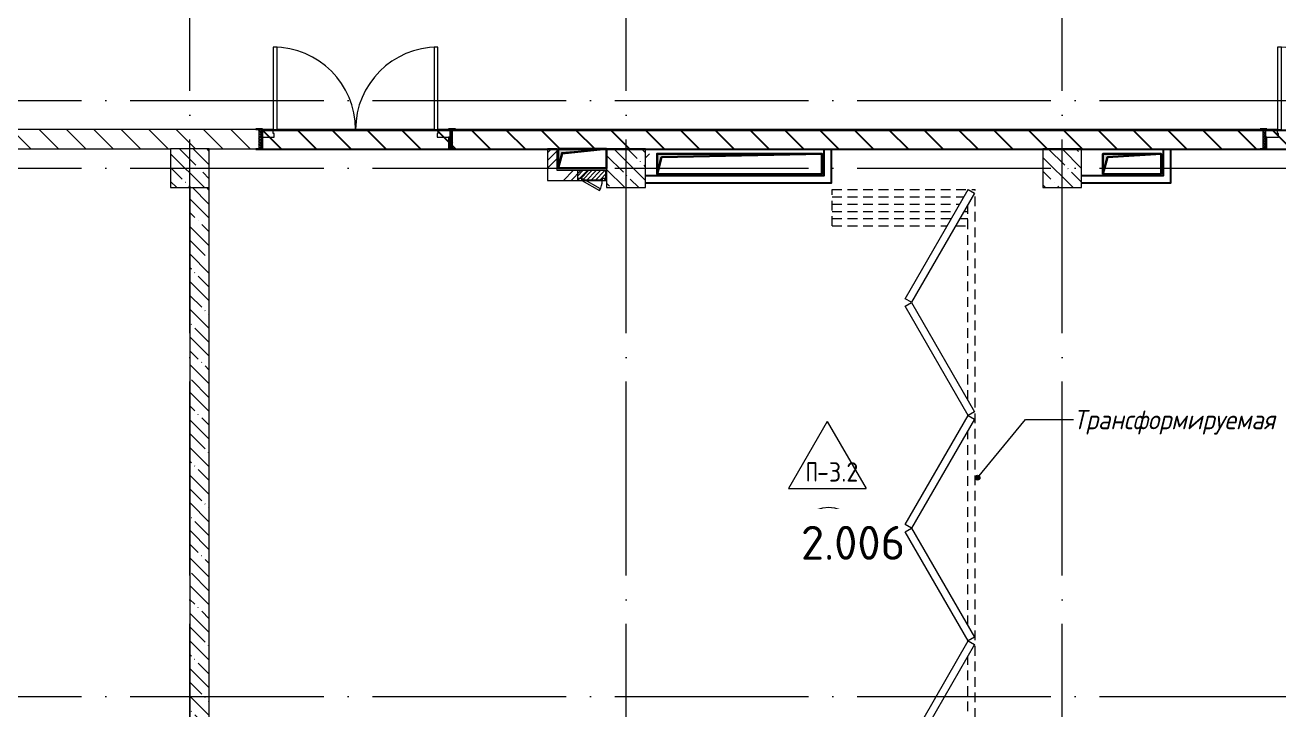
# Model space of a CAD drawing. Header units: millimetres. Extents: x -68946 to 288321, y -402657 to 324925.
# Drawn here: x 52249 to 65184, y -76910 to -69842 of the extents above; entities that cross this region are included whole.
import ezdxf

# ---------------------------------------------------------------- set-up
doc = ezdxf.new("R2010")
doc.units = ezdxf.units.MM
doc.linetypes.add('200_ШТРИХ__ш1_п0_6_', pattern=[160, 100, -60])
doc.linetypes.add('ADSK_Линия сетки', pattern=[2500, 2000, -250, 0, -250])
for name, color, linetype, lineweight in [('A-AREA-____-IDEN', 250, 'Continuous', 9), ('A-DETL-GENF-OTLN', 250, 'Continuous', 5), ('A-DOOR-____-MCUT', 250, 'Continuous', 5), ('A-DOOR-____-OTLN', 250, 'Continuous', 5), ('A-DOOR-FRAM-MCUT', 31, 'Continuous', 5), ('A-DOOR-FRAM-OTLN', 31, 'Continuous', 5), ('A-FLOR-____-IDEN', 11, 'Continuous', 9), ('A-FLOR-____-OTLN', 192, 'Continuous', 9), ('A-GENM-____-MCUT', 250, 'Continuous', 25), ('A-GENM-____-OTLN', 250, 'Continuous', 9), ('A-GLAZ-____-OTLN', 250, 'Continuous', 5), ('A-WALL-____-MCUT', 250, 'Continuous', 13), ('A-WALL-____-PATT', 250, 'Continuous', 13), ('G-____-____-TEXT', 250, 'Continuous', 9), ('S-COLS-____-MCUT', 250, 'Continuous', 25), ('S-COLS-____-OTLN', 250, 'Continuous', 9), ('S-GRID-____-OTLN', 250, 'Continuous', 9), ('КР_Отверстия_ВК', 1, 'Continuous', 30), ('КР_Отверстия_ОВ', 5, 'Continuous', 30), ('ОВ_Корр_отв_27.10.2025', 211, 'Continuous', 30)]:
    doc.layers.add(name, color=color, linetype=linetype, lineweight=lineweight)
doc.styles.add('ISOCPEUR_1', font='isocpeur.ttf', dxfattribs={"width": 0.9, "height": 250})
doc.styles.add('ISOCPEUR_2', font='isocpeur.ttf', dxfattribs={"height": 160})
doc.styles.add('ISOCPEUR_I', font='isocpeui.ttf', dxfattribs={"width": 0.9, "height": 12.5})
pattern_1 = [(45, (-601.3, -122294.8), (-224.5064, 224.5064), []), (45, (-521.92, -122294.8), (0, 449.0128), []), (45, (-680.67, -122294.8), (0, 449.0128), [])]

# ---------------------------------------------------------------- blocks, each defined once
blk = doc.blocks.new('DOR__перегородка__Прямоугольная - Вн_ДПГ_7050х3880h-31766879-АР1_Маркировочный план 2 этажа С1')
at = {"layer": 'A-DOOR-____-OTLN', "linetype": '200_ШТРИХ__ш1_п0_6_'}
for p, q in [((-150, 0), (-7200, 0)), ((-7200, -1474), (-7200, 0)), ((-7190, -75), (-7200, -75)), ((-7125, -1474), (-7125, -112)), ((-5030, -75), (-7040, -75)), ((-6975, -112), (-6975, -75)), ((-6900, -156), (-6900, -75)), ((-6825, -199), (-6825, -75)), ((-4859, -75), (-4880, -75)), ((-2704, -75), (-4709, -75)), ((-2533, -75), (-2554, -75)), ((-377, -75), (-2383, -75)), ((-150, -75), (-227, -75)), ((-150, -75), (-150, 0)), ((-7050, -1474), (-7050, -155)), ((-6975, -1474), (-6975, -199)), ((-6900, -1474), (-6900, -242)), ((-6825, -1474), (-6825, -285)), ((-6825, -1474), (-7200, -1474))]:
    blk.add_line(p, q, dxfattribs=at)
at = {"layer": 'A-DOOR-FRAM-MCUT'}
for p, q in [((-7200, -69), (-7162, -4)), ((-6074, -719), (-7200, -69)), ((-7162, -4), (-6037, -654)), ((-6033, -654), (-4907, -4)), ((-4870, -69), (-5996, -719)), ((-4907, -4), (-4870, -69)), ((-4870, -69), (-4832, -4)), ((-3744, -719), (-4870, -69)), ((-4832, -4), (-3707, -654)), ((-3707, -654), (-2581, -4)), ((-2543, -69), (-3669, -719)), ((-2581, -4), (-2543, -69)), ((-2543, -69), (-2506, -4)), ((-1418, -719), (-2543, -69)), ((-2506, -4), (-1380, -654)), ((-1380, -654), (-254, -4)), ((-217, -69), (-1343, -719)), ((-254, -4), (-217, -69)), ((-6037, -654), (-6074, -719)), ((-5996, -719), (-6033, -654)), ((-3707, -654), (-3744, -719)), ((-3669, -719), (-3707, -654)), ((-1380, -654), (-1418, -719)), ((-1343, -719), (-1380, -654))]:
    blk.add_line(p, q, dxfattribs=at)
blk = doc.blocks.new('Дверь_СКБ_2Ст_Внутренняя1 - Н_ВВ-4_2000x2600h_Фрамуга сверху-42096474-АР1_Маркировочный план 2 этажа С1')
at = {"layer": 'A-DOOR-____-OTLN'}
h = blk.add_hatch(dxfattribs=at)
h.set_pattern_fill('FP_14', color=256, style=0, pattern_type=2)
h.set_pattern_definition([(135, (1301.41, 164.685), (-14.1421, -14.1421), []), (225, (1301.41, 164.685), (14.1421, -14.1421), [])])
h.paths.add_polyline_path([(1012.5, -100), (1012.5, 100), (987.5, 100), (987.5, -100)])
at = {"layer": 'A-DOOR-FRAM-OTLN'}
h = blk.add_hatch(dxfattribs=at)
h.set_pattern_fill('FP_15', color=256, style=0, pattern_type=2)
h.set_pattern_definition([(45, (-821.384, 164.685), (-14.1421, 14.1421), []), (135, (-821.384, 164.685), (-14.1421, -14.1421), [])])
h.paths.add_polyline_path([(-962.5, -100), (-962.5, 100), (-987.5, 100), (-987.5, -100)])
at = {"layer": 'A-DOOR-____-MCUT'}
for p, q in [((-837.5, 950), (-837.5, 100)), ((-797.5, 950), (-837.5, 950)), ((-797.5, 100), (-797.5, 950)), ((862.5, 950), (822.5, 950)), ((822.5, 950), (822.5, 100)), ((862.5, 100), (862.5, 950)), ((-837.5, 100), (-797.5, 100)), ((822.5, 100), (862.5, 100))]:
    blk.add_line(p, q, dxfattribs=at)
at = {"layer": 'A-DOOR-____-OTLN'}
for centre, start, end in [((-837.5, 100), 0, 90), ((862.5, 100), 90, 180)]:
    blk.add_arc(centre, 850, start, end, dxfattribs=at)
at = {"layer": 'A-DOOR-FRAM-MCUT'}
for p, q in [((-947.5, 108), (-1017.5, 108)), ((-1017.5, 108), (-1017.5, 100)), ((-1017.5, 100), (-947.5, 100)), ((-962.5, 100), (-987.5, 100)), ((-987.5, 100), (-987.5, -100)), ((-837.5, 100), (-962.5, 100)), ((-962.5, 100), (-962.5, 20)), ((-962.5, -100), (-962.5, 100)), ((-947.5, 100), (-962.5, 100)), ((-962.5, 100), (-962.5, 99)), ((-962.5, 99), (-947.5, 99)), ((-962.5, 20), (-827.5, 20)), ((-947.5, 20), (-962.5, 20)), ((-962.5, 20), (-962.5, -100)), ((-947.5, 100), (-947.5, 108)), ((-947.5, 99), (-947.5, 100)), ((-947.5, -100), (-947.5, 20)), ((-837.5, 60), (-837.5, 100)), ((-827.5, 60), (-837.5, 60)), ((-827.5, 20), (-827.5, 60)), ((862.5, 60), (852.5, 60)), ((852.5, 60), (852.5, 20)), ((852.5, 20), (987.5, 20)), ((862.5, 100), (862.5, 60)), ((987.5, 100), (862.5, 100)), ((1042.5, 108), (972.5, 108)), ((972.5, 108), (972.5, 100)), ((987.5, 100), (972.5, 100)), ((972.5, 100), (972.5, 99)), ((972.5, 100), (1042.5, 100)), ((972.5, 99), (987.5, 99)), ((987.5, 20), (972.5, 20)), ((972.5, 20), (972.5, -100)), ((987.5, 20), (987.5, 100)), ((1012.5, 100), (987.5, 100)), ((987.5, 100), (987.5, -100)), ((987.5, 99), (987.5, 100)), ((987.5, -100), (987.5, 20)), ((1012.5, -100), (1012.5, 100)), ((1042.5, 100), (1042.5, 108)), ((-947.5, -100), (-1017.5, -100)), ((-1017.5, -100), (-1017.5, -108)), ((-1017.5, -108), (-947.5, -108)), ((-987.5, -100), (-962.5, -100)), ((-962.5, -100), (-947.5, -100)), ((-947.5, -108), (-947.5, -100)), ((972.5, -100), (987.5, -100)), ((1042.5, -100), (972.5, -100)), ((972.5, -100), (972.5, -108)), ((972.5, -108), (1042.5, -108)), ((987.5, -100), (1012.5, -100)), ((1042.5, -108), (1042.5, -100))]:
    blk.add_line(p, q, dxfattribs=at)
blk = doc.blocks.new('_Wn_-As_OpeningMEP_floor__Rectangular - _Wn_-As_OpeningMEP_floor__Rectangular-32466847-АР1_Маркировочный план 2 этажа С1')
at = {"layer": 'A-DETL-GENF-OTLN'}
for p, q in [((-212, 112), (250, 150)), ((-250, -50), (-212, 112))]:
    blk.add_line(p, q, dxfattribs=at)
blk = doc.blocks.new('BSC_Колонна _Прямоугольная - 400x400-V31-АР1_Маркировочный план 2 этажа С1')
at = {"layer": 'S-COLS-____-OTLN', "lineweight": 5}
h = blk.add_hatch(dxfattribs=at)
h.set_pattern_fill('FP_34', color=256, style=0, pattern_type=2)
h.set_pattern_definition([(135, (-54550, -50975), (-142.5619, -142.5619), []), (135, (-54407.44, -50975), (-142.5619, -142.5619), [252.016, -50.403, 3.353, -47.05])])
h.paths.add_polyline_path([(-200, -200), (200, -200), (200, 200), (-200, 200)])
at = {"layer": 'S-COLS-____-MCUT', "lineweight": 5}
for p, q in [((200, 200), (-200, 200)), ((-200, 200), (-200, -200)), ((200, -200), (200, 200)), ((-200, -200), (200, -200))]:
    blk.add_line(p, q, dxfattribs=at)
blk = doc.blocks.new('BSC_Колонна _Прямоугольная - 400x400-V32-АР1_Маркировочный план 2 этажа С1')
at = {"layer": 'S-COLS-____-OTLN', "lineweight": 5}
h = blk.add_hatch(dxfattribs=at)
h.set_pattern_fill('FP_35', color=256, style=0, pattern_type=2)
h.set_pattern_definition([(135, (-59050, -50975), (-142.5619, -142.5619), []), (135, (-58907.44, -50975), (-142.5619, -142.5619), [252.016, -50.403, 3.353, -47.05])])
h.paths.add_polyline_path([(-200, -200), (200, -200), (200, 200), (-200, 200), (-200, -125)])
at = {"layer": 'S-COLS-____-MCUT', "lineweight": 5}
for p, q in [((200, 200), (-200, 200)), ((-200, 200), (-200, -25)), ((200, -200), (200, 200)), ((-200, -25), (-200, -122)), ((-200, -125), (-200, -200)), ((-200, -200), (200, -200))]:
    blk.add_line(p, q, dxfattribs=at)
blk = doc.blocks.new('BSC_Колонна _Прямоугольная - 400x400-V33-АР1_Маркировочный план 2 этажа С1')
at = {"layer": 'S-COLS-____-OTLN', "lineweight": 5}
h = blk.add_hatch(dxfattribs=at)
h.set_pattern_fill('FP_36', color=256, style=0, pattern_type=2)
h.set_pattern_definition([(135, (-63550, -50975), (-142.5619, -142.5619), []), (135, (-63407.44, -50975), (-142.5619, -142.5619), [252.016, -50.403, 3.353, -47.05])])
h.paths.add_polyline_path([(-200, -200), (200, -200), (200, 200), (-200, 200)])
at = {"layer": 'S-COLS-____-MCUT', "lineweight": 5}
for p, q in [((200, 200), (-200, 200)), ((-200, 200), (-200, -200)), ((200, -200), (200, 200)), ((-200, -200), (200, -200))]:
    blk.add_line(p, q, dxfattribs=at)
blk = doc.blocks.new('АР_Люк - ЛРС_ВК_300х400_внутренний_RAL 9003-42734016-АР1_Маркировочный план 2 этажа С1')
at = {"layer": 'A-DOOR-____-OTLN'}
h = blk.add_hatch(dxfattribs=at)
h.set_pattern_fill('FP_53', color=256, style=0, pattern_type=2)
h.set_pattern_definition([(45, (125, 0), (-22.6274, 22.6274), [])])
h.paths.add_polyline_path([(275, 50), (-25, 50), (-25, -50), (275, -50)])
at = {"layer": 'A-DETL-GENF-OTLN'}
for p, q in [((275, 50), (-25, 50)), ((-25, 50), (-25, -50)), ((275, -50), (275, 50)), ((-25, -50), (275, -50))]:
    blk.add_line(p, q, dxfattribs=at)
at = {"layer": 'A-DOOR-____-MCUT', "lineweight": 5}
for p, q in [((48, 155), (38, 138)), ((38, 138), (220, 33)), ((230, 50), (48, 155)), ((20, 50), (-15, 50)), ((-15, 50), (-15, 30)), ((-15, 30), (20, 30)), ((20, 30), (20, 50)), ((220, 33), (230, 50)), ((265, 50), (230, 50)), ((230, 50), (230, 30)), ((230, 30), (265, 30)), ((265, 30), (265, 50))]:
    blk.add_line(p, q, dxfattribs=at)
blk.add_arc((230, 50), 210, 150, 180, dxfattribs=at)
at = {"layer": 'A-DOOR-____-OTLN'}
blk.add_line((230, 50), (48, 155), dxfattribs=at)
blk = doc.blocks.new('ASML_АР_Отделка Люка - ВО Отделка люков_Грунтовка 0_Шпатлевка 0_Окраска 0_0-42467640-АР1_Маркировочный план 2 этажа С1')
at = {"layer": 'A-GENM-____-MCUT', "lineweight": 5}
for p, q in [((-140, 3), (-150, 3)), ((-150, 3), (-150, 0)), ((65, 3), (-105, 3)), ((150, 3), (140, 3)), ((150, 0), (150, 3)), ((-150, 0), (-140, 0)), ((-105, 0), (70, 0)), ((103, 0), (105, 0)), ((140, 0), (150, 0))]:
    blk.add_line(p, q, dxfattribs=at)
blk = doc.blocks.new('AAR_СКБ_Марка_Перекрытия - Марка пола-17325028-АР1_Маркировочный план 2 этажа С1')
at = {"layer": 'A-FLOR-____-IDEN'}
for p, q in [((0, 6.93), (-4, 0)), ((0, 6.93), (4, 0)), ((-4, 0), (4, 0))]:
    blk.add_line(p, q, dxfattribs=at)
blk = doc.blocks.new('AAR_СКБ_Марка_Помещения_мал - Номер-28977439-АР1_Маркировочный план 2 этажа С1')
at = {"layer": 'A-AREA-____-IDEN'}
blk.add_circle((-0.03, 0), 3, dxfattribs=at)
blk = doc.blocks.new('*U2807')
at = {"linetype": 'ByBlock', "lineweight": -2, "ltscale": 5}
h = blk.add_hatch(color=0, dxfattribs=at)
h.dxf.hatch_style = 1
h.paths.add_polyline_path([(92, -73), (3400, 0), (0, 0), (0, -420)])
at = {"color": 0, "linetype": 'ByBlock', "lineweight": -2, "ltscale": 5}
blk.add_lwpolyline([(0, 0), (3400, 0), (3400, -420), (0, -420)], close=True, dxfattribs=at)
blk.add_lwpolyline([(3400, 0), (92, -73), (0, -420)], dxfattribs=at)
blk = doc.blocks.new('*U2808')
at = {"linetype": 'ByBlock', "lineweight": -2, "ltscale": 5}
h = blk.add_hatch(color=0, dxfattribs=at)
h.dxf.hatch_style = 1
h.paths.add_polyline_path([(92, -73), (1200, 0), (0, 0), (0, -420)])
at = {"color": 0, "linetype": 'ByBlock', "lineweight": -2, "ltscale": 5}
blk.add_lwpolyline([(0, 0), (1200, 0), (1200, -420), (0, -420)], close=True, dxfattribs=at)
blk.add_lwpolyline([(1200, 0), (92, -73), (0, -420)], dxfattribs=at)
blk = doc.blocks.new('*U2803')
at = {"linetype": 'ByBlock', "lineweight": -2, "ltscale": 5}
h = blk.add_hatch(color=0, dxfattribs=at)
h.dxf.hatch_style = 1
h.paths.add_polyline_path([(82, -93), (1000, 0), (0, 0), (0, -400)])
at = {"color": 0, "linetype": 'ByBlock', "lineweight": -2, "ltscale": 5}
blk.add_lwpolyline([(0, 0), (1000, 0), (1000, -400), (0, -400)], close=True, dxfattribs=at)
blk.add_lwpolyline([(1000, 0), (82, -93), (0, -400)], dxfattribs=at)

msp = doc.modelspace()

# ---------------------------------------------------------------- hatches: boundary and pattern name
h = msp.add_hatch()
h.set_pattern_fill('ANSI31', color=256, scale=80, angle=90)
h.set_pattern_definition([(135, (54698.7, -70927.8), (-179.605, -179.605), [])])
h.paths.add_polyline_path([(66979.3078, -71127.7883), (54698.7078, -71127.7883), (54698.7078, -70927.7883), (66979.3078, -70927.7883)])
at = {"layer": 'A-WALL-____-PATT', "lineweight": 15, "true_color": 0x000000}
h = msp.add_hatch(dxfattribs=at)
h.set_pattern_fill('FP_7', color=18, style=0, pattern_type=2)
h.set_pattern_definition(pattern_1)
h.paths.add_polyline_path([(57738.6859, -71444.7878), (57738.6859, -71119.7883), (57638.6859, -71119.7883), (57638.6859, -71444.7878)])
h = msp.add_hatch(dxfattribs=at)
h.set_pattern_fill('FP_4', color=18, style=0, pattern_type=2)
h.set_pattern_definition([(45, (-601.3, -122294.8), (-251.4472, 251.4472), []), (45, (-601.3, -121913.8), (-251.4472, 251.4472), [])])
h.paths.add_polyline_path([(58648.7078, -71429.7883), (58768.7078, -71429.7883), (58768.7078, -71169.7883), (58648.7078, -71169.7883)])
h = msp.add_hatch(dxfattribs=at)
h.set_pattern_fill('FP_7', color=18, style=0, pattern_type=2)
h.set_pattern_definition(pattern_1)
h.paths.add_polyline_path([(57738.6859, -71444.7878), (57948.6859, -71444.7878), (57948.6859, -71441.7878), (57958.6859, -71441.3395), (57958.6859, -71424.7878), (57993.6859, -71424.7878), (57993.6859, -71441.7878), (57995.418, -71441.7878), (58003.6859, -71427.4672), (58028.4898, -71441.7878), (58203.6859, -71441.7878), (58203.6859, -71424.7878), (58238.6859, -71424.7878), (58238.6859, -71344.7878), (57738.6859, -71344.7878), (57738.6859, -71441.7878)])
h = msp.add_hatch(dxfattribs=at)
h.set_pattern_fill('FP_23', color=18, style=0, pattern_type=2)
h.set_pattern_definition([(135, (-601.3, -122294.79), (-142.5612, -142.5612), []), (135, (-458.73, -122294.79), (-142.5612, -142.5612), [252.016, -50.403, 3.353, -47.05])])
h.paths.add_polyline_path([(54139.0984, -78569.7878), (54148.7078, -78569.7878), (54148.7078, -71519.7883), (53948.7078, -71519.7883), (53948.7078, -78569.7878)])
at = {"layer": 'G-____-____-TEXT', "true_color": 0x000000}
h = msp.add_hatch(color=18, dxfattribs=at)
edge = h.paths.add_edge_path()
edge.add_arc((62073.7178, -74513.5839), 25, 0, 360)

# ---------------------------------------------------------------- linework, layer by layer
msp.add_lwpolyline([(66979.3078, -71127.7883), (54698.7078, -71127.7883), (54698.7078, -70927.7883), (66979.3078, -70927.7883)], close=True)
at = {"color": 18, "true_color": 0x000000}
for points in [[(58649.708, -71394.5984), (60492.4369, -71394.5984), (60492.437, -71119.788)], [(58649.708, -71469.5984), (60567.4369, -71469.5984), (60567.437, -71119.788)]]:
    msp.add_lwpolyline(points, dxfattribs=at)
at = {"color": 18, "true_color": 0x000000, "elevation": -236}
for points in [[(63148.7078, -71394.5984), (63992.4369, -71394.5984), (63992.437, -71119.788)], [(63148.7078, -71469.5984), (64067.4369, -71469.5984), (64067.437, -71119.788)]]:
    msp.add_lwpolyline(points, dxfattribs=at)
at = {"layer": 'A-FLOR-____-OTLN', "color": 18, "lineweight": 5, "true_color": 0x000000}
for p, q in [((56468.7078, -70919.7883), (54848.7078, -70919.7883)), ((54848.7078, -70919.7883), (56468.7078, -70919.7883)), ((57748.7078, -71319.7878), (57748.7078, -71119.7883)), ((58248.7078, -71319.7878), (57748.7078, -71319.7878))]:
    msp.add_line(p, q, dxfattribs=at)
at = {"layer": 'A-WALL-____-MCUT', "color": 18, "lineweight": 15, "true_color": 0x000000}
for p, q in [((54628.7078, -70919.7883), (47878.7078, -70919.7883)), ((63158.7178, -70919.7883), (56688.7078, -70919.7883)), ((64058.7178, -70919.7883), (63158.7178, -70919.7883)), ((64989.3078, -70919.7883), (64058.7178, -70919.7883)), ((47848.7078, -71119.7883), (53748.7078, -71119.7883)), ((54148.7078, -71119.7883), (54628.7078, -71119.7883)), ((56688.7078, -71119.7883), (65019.3078, -71119.7883)), ((57738.6859, -71119.7883), (57638.6859, -71119.7883)), ((57638.6859, -71119.7883), (57638.6859, -71444.7878)), ((57738.6859, -71344.7878), (57738.6859, -71119.7883)), ((63148.7078, -71119.7883), (63158.7178, -71119.7883)), ((64058.7178, -71119.7883), (64989.3078, -71119.7883)), ((58238.6859, -71344.7878), (57738.6859, -71344.7878)), ((58238.6859, -71424.7878), (58238.6859, -71344.7878)), ((53948.7078, -71519.7883), (53948.7078, -78569.7878)), ((54148.7078, -78569.7878), (54148.7078, -71519.7883)), ((57638.6859, -71444.7878), (57948.6859, -71444.7878))]:
    msp.add_line(p, q, dxfattribs=at)
at = {"layer": 'A-WALL-____-PATT', "color": 18, "linetype": 'Continuous', "lineweight": 5, "true_color": 0x000000}
for p, q in [((52309.8256, -71119.7879), (52109.826, -70919.7883)), ((52592.6683, -71119.7879), (52392.6687, -70919.7883)), ((52875.511, -71119.7879), (52675.5114, -70919.7883)), ((53158.3537, -71119.7878), (52958.3542, -70919.7883)), ((53441.1964, -71119.7878), (53241.1969, -70919.7883)), ((53724.039, -71119.7878), (53524.0396, -70919.7883)), ((54006.8817, -71119.7878), (53806.8823, -70919.7883)), ((54289.7246, -71119.7879), (54089.725, -70919.7883)), ((54572.5677, -71119.7883), (54372.5677, -70919.7883)), ((54658.7078, -70923.0857), (54655.4104, -70919.7883))]:
    msp.add_line(p, q, dxfattribs=at)
at = {"layer": 'G-____-____-TEXT', "color": 18, "true_color": 0x000000}
for p, q in [((62073.7178, -74513.5839), (62568.8344, -73913.6653)), ((62568.8344, -73913.6653), (63063.9509, -73913.6653))]:
    msp.add_line(p, q, dxfattribs=at)
msp.add_circle((62073.7178, -74513.5839), 25, dxfattribs=at)
at = {"layer": 'S-GRID-____-OTLN', "color": 18, "linetype": 'ADSK_Линия сетки', "true_color": 0x000000}
for p, q in [((53948.7078, -83022.3092), (53948.7078, -61092.7832)), ((58448.7078, -83022.3092), (58448.7078, -61092.7832)), ((62948.7078, -83022.3092), (62948.7078, -61092.7832)), ((-4170.8434, -70619.7878), (72672.5335, -70619.7878)), ((-4170.8434, -71319.7878), (72672.5335, -71319.7878)), ((-4170.8434, -76769.7878), (72672.5335, -76769.7878))]:
    msp.add_line(p, q, dxfattribs=at)
at = {"layer": 'ОВ_Корр_отв_27.10.2025', "color": 18, "ltscale": 100, "true_color": 0x000000}
for points, elevation in [([(60468.7078, -71169.7878), (60468.7078, -71379.7878), (58768.7078, -71379.7878), (58768.7078, -71169.7878)], -2584.3161), ([(63968.7078, -71169.7878), (63968.7078, -71379.7878), (63368.7078, -71379.7878), (63368.7078, -71169.7878)], -2820.3161)]:
    msp.add_lwpolyline(points, close=True, dxfattribs=dict(at, elevation=elevation))

# ---------------------------------------------------------------- block references
at = {"layer": 'A-AREA-____-IDEN', "color": 18, "true_color": 0x000000, "xscale": 99.99999999999993, "yscale": 99.99999999999993, "zscale": 99.99999999999993}
msp.add_blockref('AAR_СКБ_Марка_Помещения_мал - Номер-28977439-АР1_Маркировочный план 2 этажа С1', (60540.894, -75117.4512), dxfattribs=at)
at = {"layer": 'A-DOOR-____-OTLN', "color": 18, "true_color": 0x000000}
for p in [(55646.2078, -71019.7883), (66006.8078, -71019.7883)]:
    msp.add_blockref('Дверь_СКБ_2Ст_Внутренняя1 - Н_ВВ-4_2000x2600h_Фрамуга сверху-42096474-АР1_Маркировочный план 2 этажа С1', p, dxfattribs=at)
for name, p, rotation in [('АР_Люк - ЛРС_ВК_300х400_внутренний_RAL 9003-42734016-АР1_Маркировочный план 2 этажа С1', (58223.6859, -71394.7878), 180), ('DOR__перегородка__Прямоугольная - Вн_ДПГ_7050х3880h-31766879-АР1_Маркировочный план 2 этажа С1', (62048.7178, -78739.7883), 269.9999999999999)]:
    msp.add_blockref(name, p, dxfattribs=dict(at, rotation=rotation))
at = {"layer": 'A-FLOR-____-IDEN', "color": 18, "true_color": 0x000000, "xscale": 99.99999999999993, "yscale": 99.99999999999993, "zscale": 99.99999999999993}
msp.add_blockref('AAR_СКБ_Марка_Перекрытия - Марка пола-17325028-АР1_Маркировочный план 2 этажа С1', (60524.6327, -74625.0837), dxfattribs=at)
at = {"layer": 'A-GENM-____-OTLN', "color": 18, "lineweight": 5, "true_color": 0x000000, "rotation": 180}
msp.add_blockref('ASML_АР_Отделка Люка - ВО Отделка люков_Грунтовка 0_Шпатлевка 0_Окраска 0_0-42467640-АР1_Маркировочный план 2 этажа С1', (58098.6859, -71441.7878), dxfattribs=at)
at = {"layer": 'A-GLAZ-____-OTLN', "color": 18, "true_color": 0x000000}
msp.add_blockref('_Wn_-As_OpeningMEP_floor__Rectangular - _Wn_-As_OpeningMEP_floor__Rectangular-32466847-АР1_Маркировочный план 2 этажа С1', (57998.7078, -71269.7878), dxfattribs=at)
at = {"layer": 'S-COLS-____-OTLN', "color": 18, "lineweight": 5, "true_color": 0x000000}
for name, p in [('BSC_Колонна _Прямоугольная - 400x400-V31-АР1_Маркировочный план 2 этажа С1', (53948.7078, -71319.7878)), ('BSC_Колонна _Прямоугольная - 400x400-V32-АР1_Маркировочный план 2 этажа С1', (58448.7078, -71319.7878)), ('BSC_Колонна _Прямоугольная - 400x400-V33-АР1_Маркировочный план 2 этажа С1', (62948.7078, -71319.7878))]:
    msp.add_blockref(name, p, dxfattribs=at)
at = {"layer": 'КР_Отверстия_ВК', "color": 18, "true_color": 0x000000, "xscale": 0.5, "yscale": 0.5, "zscale": 0.5}
msp.add_blockref('*U2803', (57748.7078, -71119.7872), dxfattribs=at)
at = {"layer": 'КР_Отверстия_ОВ', "color": 18, "true_color": 0x000000, "xscale": 0.5, "yscale": 0.5, "zscale": 0.5}
for name, p in [('*U2807', (58768.7078, -71169.7878, -2820.3161)), ('*U2808', (63368.7078, -71169.7883, -2820.3161))]:
    msp.add_blockref(name, p, dxfattribs=at)

# ---------------------------------------------------------------- texts
at = {"layer": 'A-FLOR-____-IDEN', "color": 18, "true_color": 0x000000, "char_height": 200, "attachment_point": 1, "style": 'ISOCPEUR_1'}
for s, insert, width in [('\\fISOCPEUR|b0|i0|c204|p34|;\\W.7;П', (60303.2977, -74353.6979), 140.295312), ('-3.2', (60419.0529, -74353.6979), 420.885937)]:
    msp.add_mtext(s, dxfattribs=dict(at, insert=insert, width=width))
at = {"layer": 'G-____-____-TEXT', "color": 18, "true_color": 0x000000, "insert": (63063.9509, -73813.6653), "char_height": 200, "width": 2712.9105, "attachment_point": 1, "style": 'ISOCPEUR_I'}
msp.add_mtext('Трансформируемая', dxfattribs=at)

# ---------------------------------------------------------------- next in the draw order: texts
at = {"layer": 'A-AREA-____-IDEN', "color": 18, "true_color": 0x000000, "insert": (60252.9936, -75009.9657), "char_height": 350, "width": 654.177, "attachment_point": 1, "style": 'ISOCPEUR_2', "bg_fill": 3, "box_fill_scale": 1.5, "bg_fill_color": 256, "bg_fill_transparency": 0}
msp.add_mtext('2.006', dxfattribs=at)

doc.saveas('drawing.dxf')
